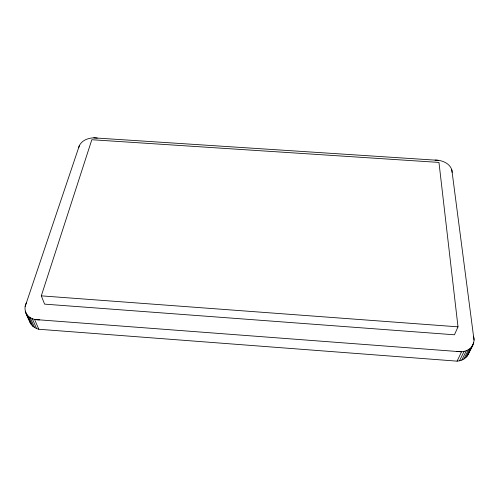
<?xml version="1.0" encoding="UTF-8"?>
<svg xmlns="http://www.w3.org/2000/svg" width="499" height="499" viewBox="0 0 499 499"><rect width="100%" height="100%" fill="white"/><g stroke="black" fill="none" stroke-linecap="round" stroke-linejoin="round"><path stroke-width="0.75" d="M26.403 302.774C22.449 309.598 27.801 316.79 30.339 322.972C31.98 326.277 35.292 328.423 38.81 329.259L457.078 361.151C461.6 360.833 466.185 358.5 468.255 354.321C470.713 348.67 475.728 342.801 473.532 336.22M78.63 147.76C80.476 139.913 90.094 136.951 97.274 138.086M41.305 295.857L91.822 139.726L438.964 162.418L458.001 326.839L454.452 334.792L44.592 304.134L41.305 295.857L458.001 326.839M25.181 306.398L79.478 145.24M468.255 354.321L468.998 352.325M457.078 361.151L461.569 351.764C466.166 351.446 470.844 349.113 472.952 344.859M459.529 360.789L464.07 351.396M461.812 360.085L466.403 350.685M463.877 359.055L468.505 349.649M465.661 357.727L470.32 348.302M467.133 356.136L473.701 342.844M461.569 351.764L456.298 351.421M435.022 160.117C442.301 159.88 451.888 164.084 452.144 172.355M39.596 319.871C34.331 320.146 28.443 318.044 25.967 313.085M93.75 137.855L438.683 160.36M35.273 319.547L460.839 351.764M27.052 314.844L31.412 324.718M25.256 311.158L30.339 322.972M28.493 316.397L32.828 326.252M30.258 317.701L34.568 327.544M32.304 318.724L36.577 328.554M34.581 319.435L38.81 329.259M451.801 169.704L474.031 340.069"/></g></svg>
